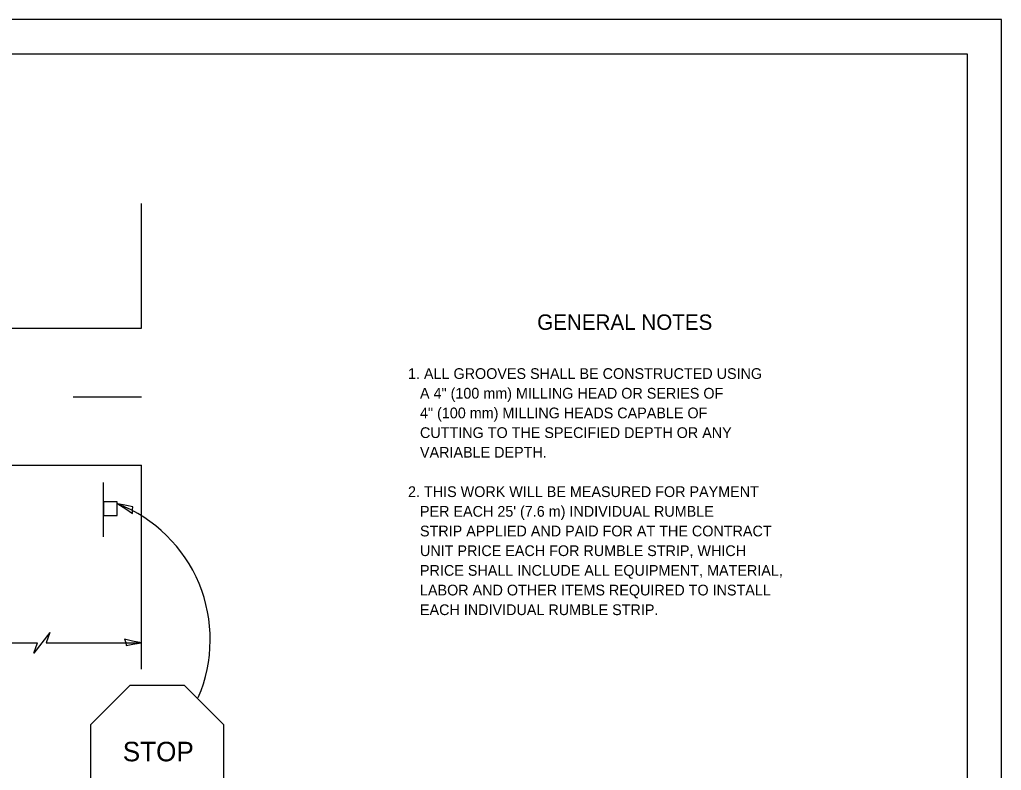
# Model space of a CAD drawing. Extents: x 98420 to 99100, y 99990 to 100430.
# Drawn here: x 98813.1 to 99099.9, y 100210.3 to 100429.6 of the extents above; entities that cross this region are included whole.
import ezdxf

# ---------------------------------------------------------------- set-up
doc = ezdxf.new("R2010")
doc.units = 0
for name, color, linetype in [('Design_PR_EOP', 7, 'Continuous'), ('Design_PR_PMK Symbols', 7, 'Continuous'), ('Design_PR_Roadway Items', 7, 'Continuous'), ('Design_PR_Roadway Notes', 7, 'Continuous'), ('Level 43', 7, 'Continuous'), ('Level 49', 7, 'Continuous'), ('Sheets_50 Reference Boundary', 7, 'Continuous'), ('Sheets_General Details', 7, 'Continuous'), ('Sheets_Printer Plotting Border', 7, 'Continuous'), ('Stage_Construction Traffic Control', 7, 'Continuous')]:
    doc.layers.add(name, color=color, linetype=linetype)

msp = doc.modelspace()

# ---------------------------------------------------------------- linework, layer by layer
at = {"layer": 'Design_PR_EOP'}
for p, q in [((98848.73, 100339.47), (98848.73, 100375.9)), ((98470.14, 100339.47), (98848.73, 100339.47)), ((98470.14, 100299.47), (98848.73, 100299.47)), ((98848.73, 100239.91), (98848.73, 100299.47))]:
    msp.add_line(p, q, dxfattribs=at)
at = {"layer": 'Design_PR_PMK Symbols'}
msp.add_line((98828.73, 100319.47), (98848.73, 100319.47), dxfattribs=at)
at = {"layer": 'Design_PR_Roadway Items'}
msp.add_line((98837.64, 100278.57), (98837.64, 100294.41), dxfattribs=at)
msp.add_lwpolyline([(98837.64, 100284.79), (98841.6, 100284.79), (98841.6, 100288.75), (98837.64, 100288.75)], close=True, dxfattribs=at)
at = {"layer": 'Design_PR_Roadway Notes'}
msp.add_lwpolyline([(98846.08, 100285.37), (98846.05, 100286.41), (98846.24, 100287.32), (98844.3, 100287.66), (98841.81, 100288.17), (98844.12, 100286.74)], close=True, dxfattribs=at)
msp.add_arc((98826.2, 100248.53), 42.6, 336.6091, 68.5043, dxfattribs=at)
at = {"layer": 'Level 43'}
for p, q in [((98821.95, 100250.62), (98817.28, 100244.57)), ((98821.95, 100250.62), (98820.86, 100247.57)), ((98748.73, 100247.59), (98818.36, 100247.59)), ((98817.28, 100244.57), (98818.36, 100247.57)), ((98820.86, 100247.59), (98848.73, 100247.59))]:
    msp.add_line(p, q, dxfattribs=at)
msp.add_lwpolyline([(98843.73, 100248.64), (98844.14, 100247.68), (98844.29, 100246.76), (98846.23, 100247.16), (98848.73, 100247.59), (98846.06, 100248.08)], close=True, dxfattribs=at)
at = {"layer": 'Level 49'}
msp.add_lwpolyline([(98845.4, 100235.17), (98861.18, 100235.17), (98872.63, 100223.71), (98872.63, 100207.94), (98861.18, 100196.48), (98845.4, 100196.48), (98833.95, 100207.94), (98833.95, 100223.71)], close=True, dxfattribs=at)
at = {"layer": 'Sheets_50 Reference Boundary'}
msp.add_lwpolyline([(98459.91, 100419.58), (99089.91, 100419.58), (99089.91, 100019.58), (98459.91, 100019.58)], close=True, dxfattribs=at)
at = {"layer": 'Sheets_General Details'}
for p, q in [((99099.91, 100429.58), (98419.91, 100429.58)), ((99099.91, 99989.58), (99099.91, 100429.58))]:
    msp.add_line(p, q, dxfattribs=at)
msp.add_lwpolyline([(98459.91, 100419.58), (99089.91, 100419.58), (99089.91, 99999.58), (98459.91, 99999.58)], close=True, dxfattribs=at)
at = {"layer": 'Sheets_Printer Plotting Border'}
msp.add_lwpolyline([(98419.91, 99989.58), (99099.91, 99989.58), (99099.91, 100429.58), (98419.91, 100429.58)], close=True, dxfattribs=at)

# ---------------------------------------------------------------- texts
at = {"layer": 'Design_PR_Roadway Notes'}
for s, height, p in [('GENERAL NOTES', 4.5, (98964.31, 100338.99)), ('1. ALL GROOVES SHALL BE CONSTRUCTED USING', 3.135, (98926.58, 100324.65)), ('   A 4" (100 mm) MILLING HEAD OR SERIES OF', 3.135, (98926.58, 100318.9)), ('   4" (100 mm) MILLING HEADS CAPABLE OF', 3.135, (98926.58, 100313.15)), ('   CUTTING TO THE SPECIFIED DEPTH OR ANY', 3.135, (98926.58, 100307.4)), ('   VARIABLE DEPTH.', 3.135, (98926.58, 100301.66)), ('2. THIS WORK WILL BE MEASURED FOR PAYMENT', 3.135, (98926.58, 100290.16)), ("   PER EACH 25' (7.6 m) INDIVIDUAL RUMBLE", 3.135, (98926.58, 100284.41)), ('   STRIP APPLIED AND PAID FOR AT THE CONTRACT', 3.135, (98926.58, 100278.67)), ('   UNIT PRICE EACH FOR RUMBLE STRIP, WHICH', 3.135, (98926.58, 100272.92)), ('   PRICE SHALL INCLUDE ALL EQUIPMENT, MATERIAL,', 3.135, (98926.58, 100267.17)), ('   LABOR AND OTHER ITEMS REQUIRED TO INSTALL', 3.135, (98926.58, 100261.42)), ('   EACH INDIVIDUAL RUMBLE STRIP.', 3.135, (98926.58, 100255.68))]:
    msp.add_text(s, height=height, dxfattribs=at).set_placement(p)
at = {"layer": 'Stage_Construction Traffic Control'}
msp.add_text('STOP', height=5.7, dxfattribs=at).set_placement((98843.25, 100212.98))

doc.saveas('drawing.dxf')
